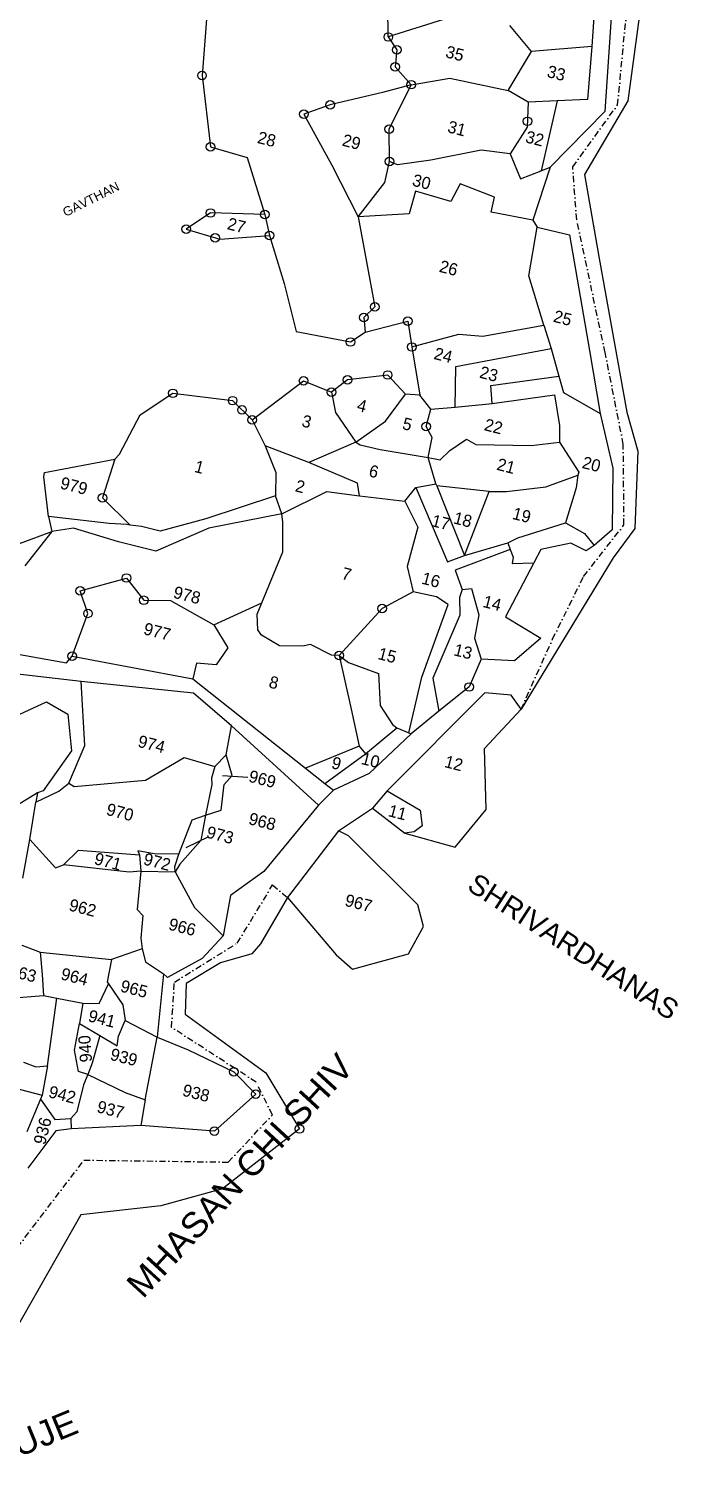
# Model space of a CAD drawing. Header units: metres. Extents: x 286922 to 289737, y 2012093 to 2016046.
# Drawn here: x 288966 to 289487, y 2012252 to 2013415 of the extents above; entities that cross this region are included whole.
import ezdxf
from ezdxf.enums import TextEntityAlignment as Align

# ---------------------------------------------------------------- set-up
doc = ezdxf.new("R2010")
doc.units = ezdxf.units.M
doc.header["$MEASUREMENT"] = 0
doc.linetypes.add('DASHDOT', pattern=[1, 0.5, -0.25, 0, -0.25])
for name, color, linetype in [('OFF', 1, 'Continuous'), ('POLY_PARCEL', 6, 'Continuous'), ('POLY_ROAD', 30, 'Continuous'), ('POLY_WATER', 4, 'Continuous'), ('TEXT_MAPIN', 7, 'Continuous'), ('TEXT_MAPOUT', 7, 'Continuous'), ('TEXT_PARCEL', 7, 'Continuous'), ('V_BOUND_LINE', 7, 'Continuous'), ('V_BOUND_STREAM_LINE', 7, 'DASHDOT')]:
    doc.layers.add(name, color=color, linetype=linetype)
doc.styles.get("Standard").update_dxf_attribs({"font": 'arial.ttf'})
doc.styles.add('TEXT_MAP', font='', dxfattribs={"height": 2.5})
doc.styles.get('TEXT_MAP').set_extended_font_data('Kruti Dev 050')
doc.dimstyles.get("Standard").update_dxf_attribs({"dimtxt": 0.18, "dimasz": 0.18, "dimexe": 0.18, "dimexo": 0.0625, "dimgap": 0.09, "dimtad": 0, "dimtih": 1, "dimtoh": 1, "dimdec": 4, "dimzin": 0, "dimdsep": 46, "dimtxsty": 'Standard', "dimcen": 0.09, "dimadec": 0, "dimazin": 0, "dimtfac": 1, "dimtdec": 4, "dimtofl": 0, "dimtmove": 0, "dimatfit": 3, "dimfxl": 1, "dimtolj": 1, "dimtzin": 0, "dimarcsym": 0})

msp = doc.modelspace()

# ---------------------------------------------------------------- linework, layer by layer
for centre in [(289254.7, 2013409), (289261.5, 2013398.7), (289105.1, 2013378), (289260.3, 2013385.1), (289273.1, 2013370.7), (289208.1, 2013354.6), (289186.9, 2013347.1), (289366.4, 2013341.3), (289255.4, 2013335), (289111.9, 2013320.9), (289255.7, 2013309), (289111.9, 2013267.7), (289155.6, 2013266.4), (289092.4, 2013254.6), (289115.6, 2013247.7), (289159.2, 2013249.6), (289243.9, 2013192.4), (289235.1, 2013183.8), (289270.3, 2013180.8), (289224.3, 2013164.1), (289273.7, 2013160.1), (289186.7, 2013132.9), (289221.9, 2013133.8), (289254.2, 2013137.6), (289081.7, 2013122.9), (289209.1, 2013123.9), (289129.7, 2013117), (289137.2, 2013109.7), (289145.4, 2013101.6), (289285.1, 2013096.2), (289025.1, 2013038.9), (289044.5, 2012974.6), (289007.3, 2012964.2), (289058.4, 2012956.7), (289013.5, 2012946.2), (289249.7, 2012950.2), (289000.9, 2012911.9), (289215.3, 2012912.4), (289319.7, 2012887.1), (289130.7, 2012578.1), (289148.2, 2012560.1), (289115, 2012530.5), (289183.4, 2012532.2)]:
    msp.add_circle(centre, 3.45)
at = {"layer": 'OFF'}
for p, q in [((288981.7, 2013023.9), (288984.6, 2013011.9)), ((289435.3, 2012990.8), (289361.4, 2012869.3))]:
    msp.add_line(p, q, dxfattribs=at)
at = {"layer": 'POLY_PARCEL'}
for p, q in [((289110.5, 2013445.9), (289105.1, 2013378)), ((289421.1, 2013445.9), (289418.3, 2013401.4)), ((289254.7, 2013409), (289254.2, 2013433.5)), ((289303.2, 2013424.4), (289254.7, 2013409)), ((289369.8, 2013397.3), (289352.3, 2013418.2)), ((289254.7, 2013409), (289261.5, 2013398.7)), ((289261.5, 2013398.7), (289260.3, 2013385.1)), ((289350.9, 2013366), (289369.8, 2013397.3)), ((289418.3, 2013401.4), (289369.8, 2013397.3)), ((289418.3, 2013401.4), (289414.7, 2013358.9)), ((289260.3, 2013385.1), (289273.1, 2013370.7)), ((289105.1, 2013378), (289111.9, 2013320.9)), ((289273.1, 2013370.7), (289250, 2013364.5)), ((289255.4, 2013335), (289273.1, 2013370.7)), ((289273.1, 2013370.7), (289304.2, 2013376)), ((289304.2, 2013376), (289350.9, 2013366)), ((289250, 2013364.5), (289208.1, 2013354.6)), ((289367, 2013356.8), (289350.9, 2013366)), ((289367, 2013356.8), (289366.3, 2013336.5)), ((289390.2, 2013357.8), (289367, 2013356.8)), ((289390.2, 2013357.8), (289377.5, 2013301.6)), ((289414.7, 2013358.9), (289390.2, 2013357.8)), ((289208.1, 2013354.6), (289186.9, 2013347.1)), ((289186.9, 2013347.1), (289209.3, 2013306)), ((289255.7, 2013309), (289255.4, 2013335)), ((289366.3, 2013336.5), (289352.6, 2013315.3)), ((289111.9, 2013320.9), (289141.3, 2013312.2)), ((289141.3, 2013312.2), (289155.6, 2013266.4)), ((289252, 2013292.2), (289255.7, 2013309)), ((289262, 2013306.4), (289255.7, 2013309)), ((289288.9, 2013310), (289262, 2013306.4)), ((289329.2, 2013318), (289288.9, 2013310)), ((289352.6, 2013315.3), (289329.2, 2013318)), ((289352.6, 2013315.3), (289360.8, 2013295.2)), ((289209.3, 2013306), (289230.6, 2013264.5)), ((289360.8, 2013295.2), (289377.5, 2013301.6)), ((289377.5, 2013301.6), (289384.8, 2013304.4)), ((289230.6, 2013264.5), (289252, 2013292.2)), ((289312.3, 2013291.2), (289304.8, 2013277)), ((289339.9, 2013280.4), (289312.3, 2013291.2)), ((289276.6, 2013285.2), (289271.5, 2013266.9)), ((289304.8, 2013277), (289276.6, 2013285.2)), ((289337.2, 2013268.4), (289339.9, 2013280.4)), ((289111.9, 2013267.7), (289092.4, 2013254.6)), ((289155.6, 2013266.4), (289111.9, 2013267.7)), ((289155.6, 2013266.4), (289159.2, 2013249.6)), ((289271.5, 2013266.9), (289230.6, 2013264.5)), ((289230.6, 2013264.5), (289243.9, 2013192.4)), ((289370.9, 2013261.9), (289337.2, 2013268.4)), ((289092.4, 2013254.6), (289119.3, 2013246.6)), ((289367.5, 2013217.3), (289374.3, 2013256.3)), ((289119.3, 2013246.6), (289159.2, 2013249.6)), ((289159.2, 2013249.6), (289171.2, 2013211.1)), ((289379.7, 2013177.5), (289367.5, 2013217.3)), ((289171.2, 2013211.1), (289180.6, 2013172.6)), ((289243.9, 2013192.4), (289235.1, 2013183.8)), ((289235.1, 2013183.8), (289236.2, 2013172.1)), ((289236.2, 2013172.1), (289270.3, 2013180.8)), ((289270.3, 2013180.8), (289273.7, 2013160.1)), ((289180.6, 2013172.6), (289224.3, 2013164.1)), ((289224.3, 2013164.1), (289236.2, 2013172.1)), ((289273.7, 2013160.1), (289311.4, 2013170.3)), ((289311.4, 2013170.3), (289330.7, 2013168.8)), ((289330.7, 2013168.8), (289379.7, 2013177.5)), ((289379.7, 2013177.5), (289385.4, 2013158.9)), ((289273.7, 2013160.1), (289280, 2013121.4)), ((289309, 2013144.3), (289385.4, 2013158.9)), ((289385.4, 2013158.9), (289391.6, 2013136.7)), ((289254.2, 2013137.6), (289221.9, 2013133.8)), ((289268.4, 2013122.2), (289254.2, 2013137.6)), ((289308.3, 2013111.9), (289309, 2013144.3)), ((289337, 2013129.2), (289391.6, 2013136.7)), ((289391.6, 2013136.7), (289395.4, 2013123.5)), ((289055.5, 2013105.5), (289081.7, 2013122.9)), ((289081.7, 2013122.9), (289129.7, 2013117)), ((289145.4, 2013101.6), (289186.7, 2013132.9)), ((289186.7, 2013132.9), (289209.1, 2013123.9)), ((289221.9, 2013133.8), (289209.1, 2013123.9)), ((289209.1, 2013123.9), (289212.3, 2013107.4)), ((289338.1, 2013114.7), (289337, 2013129.2)), ((289395.4, 2013123.5), (289424.8, 2013106.7)), ((289129.7, 2013117), (289145.4, 2013101.6)), ((289252.4, 2013100.5), (289268.4, 2013122.2)), ((289280, 2013121.4), (289268.4, 2013122.2)), ((289288.9, 2013110.1), (289280, 2013121.4)), ((289288.9, 2013110.1), (289308.3, 2013111.9)), ((289308.3, 2013111.9), (289338.1, 2013114.7)), ((289338.1, 2013114.7), (289388.3, 2013121.8)), ((289388.3, 2013121.8), (289392.1, 2013097.1)), ((289038.8, 2013073.9), (289055.5, 2013105.5)), ((289145.4, 2013101.6), (289155.7, 2013080.8)), ((289212.3, 2013107.4), (289228.5, 2013083.8)), ((289228.5, 2013083.8), (289252.4, 2013100.5)), ((289285.1, 2013096.2), (289288.9, 2013110.1)), ((289289.9, 2013087.3), (289285.1, 2013096.2)), ((289392.1, 2013097.1), (289392.1, 2013083.7)), ((289155.7, 2013080.8), (289164.4, 2013059.2)), ((289190.8, 2013067.4), (289155.7, 2013080.8)), ((289228.5, 2013083.8), (289190.8, 2013067.4)), ((289228.5, 2013083.8), (289232.1, 2013081.5)), ((289232.1, 2013081.5), (289248.3, 2013077.9)), ((289248.3, 2013077.9), (289286.7, 2013071.4)), ((289286.7, 2013071.4), (289289.9, 2013087.3)), ((289296.4, 2013069.4), (289304.2, 2013077)), ((289304.2, 2013077), (289317.5, 2013086.2)), ((289317.5, 2013086.2), (289324.9, 2013081.9)), ((289324.9, 2013081.9), (289369.5, 2013081)), ((289369.5, 2013081), (289392.1, 2013083.7)), ((289392.1, 2013083.7), (289407.7, 2013059.7)), ((288978.6, 2013059.4), (289035, 2013069.9)), ((289035, 2013069.9), (289025.1, 2013038.9)), ((289035, 2013069.9), (289038.8, 2013073.9)), ((289230, 2013050.7), (289190.8, 2013067.4)), ((289292.8, 2013050.3), (289286.7, 2013071.4)), ((289286.7, 2013071.4), (289296.4, 2013069.4)), ((288978.1, 2013055.9), (288978.6, 2013059.4)), ((288981.7, 2013023.9), (288978.1, 2013055.9)), ((289164.4, 2013059.2), (289164.2, 2013040.5)), ((289381.3, 2013047.7), (289406.8, 2013057.2)), ((289406.8, 2013057.2), (289405.6, 2013047)), ((289407.7, 2013059.7), (289406.8, 2013057.2)), ((289169.3, 2013026.2), (289205.4, 2013044)), ((289205.4, 2013044), (289231.5, 2013040.5)), ((289231.5, 2013040.5), (289230, 2013050.7)), ((289268.1, 2013036.3), (289276.9, 2013047.3)), ((289276.9, 2013047.3), (289292.8, 2013050.3)), ((289276.9, 2013047.3), (289302.2, 2012987.7)), ((289292.8, 2013050.3), (289293.6, 2013048.5)), ((289335.8, 2013044.1), (289293.6, 2013048.5)), ((289293.6, 2013048.5), (289315.9, 2012992.8)), ((289315.9, 2012992.8), (289335.8, 2013044.1)), ((289335.8, 2013044.1), (289349.6, 2013044)), ((289349.6, 2013044), (289381.3, 2013047.7)), ((289405.6, 2013047), (289396.9, 2013018.8)), ((289025.1, 2013038.9), (289047.5, 2013017.1)), ((289231.5, 2013040.5), (289268.1, 2013036.3)), ((289268.1, 2013036.3), (289278.5, 2013015.4)), ((289170, 2013019.3), (289169.3, 2013026.2)), ((289169.9, 2012995.6), (289170, 2013019.3)), ((289358.8, 2013006.8), (289396.9, 2013018.8)), ((289396.9, 2013018.8), (289412.4, 2013010.4)), ((288956.4, 2013001.6), (288984.6, 2013011.9)), ((288984.6, 2013011.9), (288962.7, 2012984.5)), ((289278.5, 2013015.4), (289269.9, 2012983.8)), ((289350.6, 2013002.8), (289358.8, 2013006.8)), ((289412.4, 2013010.4), (289420, 2013000.7)), ((289153.2, 2012954.6), (289169.9, 2012995.6)), ((289352.7, 2012997.4), (289308.4, 2012980.9)), ((289315.9, 2012992.8), (289350.6, 2013002.8)), ((289350.6, 2013002.8), (289352.7, 2012997.4)), ((289352.7, 2012997.4), (289355.1, 2012991.3)), ((289269.9, 2012983.8), (289274.7, 2012963.5)), ((289302.2, 2012987.7), (289315.9, 2012992.8)), ((289355.1, 2012991.3), (289354.3, 2012986.2)), ((289354.3, 2012986.2), (289371.6, 2012986.9)), ((289007.3, 2012964.2), (289044.5, 2012974.6)), ((289044.5, 2012974.6), (289058.4, 2012956.7)), ((289308.4, 2012980.9), (289314.1, 2012965.3)), ((289013.5, 2012946.2), (289007.3, 2012964.2)), ((289274.7, 2012963.5), (289249.7, 2012950.2)), ((289293.3, 2012959.5), (289274.7, 2012963.5)), ((289314.1, 2012965.3), (289311.9, 2012959)), ((289314.1, 2012965.3), (289321.4, 2012966.2)), ((289321.4, 2012966.2), (289327.3, 2012944.9)), ((289058.4, 2012956.7), (289079.7, 2012956.5)), ((289079.7, 2012956.5), (289114.7, 2012937)), ((289114.7, 2012937), (289153.2, 2012954.6)), ((289149.5, 2012945.6), (289153.2, 2012954.6)), ((289249.7, 2012950.2), (289215.3, 2012912.4)), ((289281.6, 2012895.1), (289302.9, 2012953.2)), ((289302.9, 2012953.2), (289293.3, 2012959.5)), ((289311.9, 2012959), (289312.1, 2012944.7)), ((289000.9, 2012911.9), (289013.5, 2012946.2)), ((289114.7, 2012937), (289125.7, 2012918.4)), ((289150, 2012933), (289149.5, 2012945.6)), ((289312.1, 2012944.7), (289290.4, 2012894.2)), ((289327.3, 2012944.9), (289323.9, 2012926.3)), ((289152.8, 2012928.7), (289150, 2012933)), ((289167.2, 2012920.2), (289152.8, 2012928.7)), ((289323.9, 2012926.3), (289329.3, 2012909.4)), ((289125.7, 2012918.4), (289116.4, 2012904.9)), ((289185.9, 2012919.9), (289167.2, 2012920.2)), ((289192.1, 2012921.1), (289185.9, 2012919.9)), ((289209, 2012912.6), (289192.1, 2012921.1)), ((289100.7, 2012906.3), (289097.8, 2012893.6)), ((289116.4, 2012904.9), (289100.7, 2012906.3)), ((289215.3, 2012912.4), (289209, 2012912.6)), ((289215.3, 2012912.4), (289222.8, 2012906.7)), ((289215.3, 2012912.4), (289224.8, 2012869.3)), ((289222.8, 2012906.7), (289246.9, 2012897.8)), ((289010.9, 2012840.2), (289007.9, 2012891.4)), ((289246.9, 2012897.8), (289248.2, 2012872.2)), ((289271.1, 2012850.3), (289281.6, 2012895.1)), ((289290.4, 2012894.2), (289295.4, 2012867.7)), ((289224.8, 2012869.3), (289231.2, 2012839.5)), ((289248.2, 2012872.2), (289258.1, 2012857)), ((289124.6, 2012832.7), (289128.9, 2012855.8)), ((289258.1, 2012857), (289261.6, 2012854.2)), ((289236.3, 2012833.3), (289261.6, 2012854.2)), ((289261.6, 2012854.2), (289271.1, 2012850.3)), ((289271.1, 2012850.3), (289273.2, 2012849.4)), ((288998.2, 2012809.8), (289010.9, 2012840.2)), ((289115.4, 2012823.3), (289124.6, 2012832.7)), ((289129.4, 2012816), (289124.6, 2012832.7)), ((289231.2, 2012839.5), (289188.1, 2012822)), ((289203.8, 2012809.6), (289236.3, 2012833.3)), ((289231.2, 2012839.5), (289236.3, 2012833.3)), ((289059.8, 2012812.4), (289090.7, 2012830.6)), ((289090.7, 2012830.6), (289115.4, 2012823.3)), ((289115.4, 2012823.3), (289112.6, 2012814)), ((288990.2, 2012803.4), (288998.2, 2012809.8)), ((288998.2, 2012809.8), (289002.4, 2012807.2)), ((289002.4, 2012807.2), (289059.8, 2012812.4)), ((289113, 2012808.8), (289107.8, 2012784.1)), ((289112.6, 2012814), (289113, 2012808.8)), ((289120.6, 2012788.3), (289122.8, 2012808.8)), ((289122.8, 2012808.8), (289129.4, 2012816)), ((288971.6, 2012794.6), (288990.2, 2012803.4)), ((288973, 2012802.1), (288971.6, 2012794.6)), ((289253.8, 2012803.8), (289280.4, 2012788.3)), ((288966.9, 2012764.5), (288971.6, 2012794.6)), ((289107.8, 2012784.1), (289120.6, 2012788.3)), ((289280.4, 2012788.3), (289281.9, 2012775.6)), ((289086.4, 2012752.9), (289097.3, 2012780.5)), ((289097.3, 2012780.5), (289107.8, 2012784.1)), ((289107.8, 2012784.1), (289104.1, 2012763.9)), ((289281.9, 2012775.6), (289275.6, 2012770.7)), ((288961.1, 2012733.6), (288966.9, 2012764.5)), ((288966.9, 2012764.5), (288987.5, 2012742)), ((289104.1, 2012763.9), (289087.2, 2012744.8)), ((289275.6, 2012770.7), (289267.9, 2012769.6)), ((288993.8, 2012744.2), (289005.8, 2012756.2)), ((289005.8, 2012756.2), (289054.8, 2012752.3)), ((289066.6, 2012753.2), (289053.6, 2012755.6)), ((289053.6, 2012755.6), (289054.8, 2012752.3)), ((289054.8, 2012752.3), (289056, 2012739.3)), ((289086.4, 2012752.9), (289066.6, 2012753.2)), ((289083.2, 2012743), (289086.4, 2012752.9)), ((288987.5, 2012742), (288993.8, 2012744.2)), ((289046.5, 2012738.4), (288993.8, 2012744.2)), ((289056, 2012739.3), (289046.5, 2012738.4)), ((289056, 2012739.3), (289053.1, 2012708.4)), ((289056, 2012739.3), (289083.5, 2012738.8)), ((289083.5, 2012738.8), (289083.2, 2012743)), ((289087.2, 2012744.8), (289083.5, 2012738.8)), ((289083.5, 2012738.8), (289099.1, 2012709.9)), ((289053.1, 2012708.4), (289057.5, 2012703.5)), ((289099.1, 2012709.9), (289122, 2012687.3)), ((289057.5, 2012703.5), (289056, 2012685.4)), ((289056, 2012685.4), (289057, 2012676.8)), ((288960.4, 2012679.9), (288975, 2012674.2)), ((288975, 2012674.2), (289032.4, 2012668.3)), ((288975, 2012674.2), (288976.8, 2012656.3)), ((289057, 2012676.8), (289032.4, 2012668.3)), ((289057, 2012676.8), (289059.6, 2012666.5)), ((289032.4, 2012668.3), (289028.8, 2012650.4)), ((289059.6, 2012666.5), (289074.2, 2012656.7)), ((288976.8, 2012656.3), (288977.8, 2012639.3)), ((289022.4, 2012632.9), (289029.9, 2012648.8)), ((289028.8, 2012650.4), (289029.9, 2012648.8)), ((289029.9, 2012648.8), (289041.5, 2012631.8)), ((288951.3, 2012637.1), (288977.8, 2012639.3)), ((288977.8, 2012639.3), (288988.5, 2012637.3)), ((288981.1, 2012583), (288988.5, 2012637.3)), ((288988.5, 2012637.3), (289009.5, 2012633.3)), ((289009.5, 2012633.3), (289006.6, 2012616.9)), ((289009.5, 2012633.3), (289022.4, 2012632.9)), ((289041.5, 2012631.8), (289043.4, 2012619.4)), ((289002.8, 2012595.4), (289006.6, 2012616.9)), ((289006.6, 2012616.9), (289023, 2012607.2)), ((289038, 2012606.7), (289043.4, 2012619.4)), ((289043.4, 2012619.4), (289069, 2012605.9)), ((289023, 2012607.2), (289016.9, 2012585.1)), ((289023, 2012607.2), (289037, 2012598.9)), ((289037, 2012598.9), (289038, 2012606.7)), ((289059.4, 2012555.5), (289069, 2012605.9)), ((289005.9, 2012578.3), (289002.8, 2012595.4)), ((288961.7, 2012585.8), (288971.5, 2012582.1)), ((288971.5, 2012582.1), (288981.1, 2012583)), ((288981.1, 2012583), (288976.7, 2012559.4)), ((289013.4, 2012575.9), (289005.9, 2012578.3)), ((289013.4, 2012575.9), (289009.8, 2012567.7)), ((289016.9, 2012585.1), (289013.4, 2012575.9)), ((289013.4, 2012575.9), (289043.5, 2012561.5)), ((288927.5, 2012572), (288976.7, 2012559.4)), ((289009.8, 2012567.7), (289004.5, 2012545.9)), ((288975.4, 2012556.2), (288964.4, 2012530)), ((288976.7, 2012559.4), (288975.4, 2012556.2)), ((288975.4, 2012556.2), (288987, 2012539.8)), ((289043.5, 2012561.5), (289059.4, 2012555.5)), ((289059.4, 2012555.5), (289056, 2012535.1)), ((289004.5, 2012545.9), (288999.7, 2012540.6)), ((288987, 2012539.8), (288999.7, 2012540.6)), ((288999.7, 2012540.6), (289000, 2012532.3))]:
    msp.add_line(p, q, dxfattribs=at)
at = {"layer": 'POLY_ROAD'}
for p, q in [((289164.2, 2013040.5), (289108.2, 2013022)), ((289169.3, 2013026.2), (289164.2, 2013040.5)), ((289030.5, 2013018.4), (288981.7, 2013023.9)), ((289044.6, 2013017.5), (289030.5, 2013018.4)), ((289108.2, 2013022), (289071.4, 2013012.1)), ((289169.3, 2013026.2), (289110.6, 2013014.5)), ((289001.8, 2013014.5), (288984.6, 2013011.9)), ((289038.1, 2013003.6), (289001.8, 2013014.5)), ((289047.5, 2013017.1), (289044.6, 2013017.5)), ((289056.5, 2013015.9), (289047.5, 2013017.1)), ((289071.4, 2013012.1), (289056.5, 2013015.9)), ((289110.6, 2013014.5), (289068, 2012996.2)), ((289068, 2012996.2), (289038.1, 2013003.6)), ((288911, 2012921.6), (288996.2, 2012906.6)), ((289007.9, 2012891.4), (288906.7, 2012903.3)), ((288996.2, 2012906.6), (289000.9, 2012911.9)), ((289000.9, 2012911.9), (289097.8, 2012893.6)), ((289098.2, 2012882), (289007.9, 2012891.4)), ((289097.8, 2012893.6), (289188.1, 2012822)), ((289128.9, 2012855.8), (289098.2, 2012882)), ((289198.6, 2012792.1), (289128.9, 2012855.8)), ((289188.1, 2012822), (289203.8, 2012809.6)), ((289203.8, 2012809.6), (289210.7, 2012804.2))]:
    msp.add_line(p, q, dxfattribs=at)
at = {"layer": 'POLY_WATER'}
for p, q in [((289435.3, 2013448.2), (289428.5, 2013349.2)), ((289458.5, 2013442.5), (289447, 2013357.7)), ((289447, 2013357.7), (289412.2, 2013298.7)), ((289428.5, 2013349.2), (289384.8, 2013304.4)), ((289384.8, 2013304.4), (289370.9, 2013261.9)), ((289412.2, 2013298.7), (289424, 2013231.2)), ((289370.9, 2013261.9), (289374.3, 2013256.3)), ((289374.3, 2013256.3), (289400.1, 2013250.2)), ((289400.1, 2013250.2), (289416.3, 2013157.2)), ((289424, 2013231.2), (289446.2, 2013107.8)), ((289416.3, 2013157.2), (289424.8, 2013106.7)), ((289424.8, 2013106.7), (289435, 2013062.8)), ((289446.2, 2013107.8), (289455.2, 2013076.4)), ((289455.2, 2013076.4), (289452.6, 2013014.4)), ((289435, 2013062.8), (289434.4, 2013013.3)), ((289434.4, 2013013.3), (289420, 2013000.7)), ((289452.6, 2013014.4), (289435.3, 2012990.8)), ((289377.1, 2012997.5), (289371.6, 2012986.9)), ((289401.3, 2013002.6), (289377.1, 2012997.5)), ((289413.7, 2012996.3), (289401.3, 2013002.6)), ((289420, 2013000.7), (289413.7, 2012996.3)), ((289371.6, 2012986.9), (289348.9, 2012943.4)), ((289348.9, 2012943.4), (289377.1, 2012926.3)), ((289377.1, 2012926.3), (289356.1, 2012908)), ((289329.3, 2012909.4), (289319.7, 2012887.1)), ((289356.1, 2012908), (289329.3, 2012909.4)), ((289332.1, 2012882.3), (289253.8, 2012803.8)), ((289319.7, 2012887.1), (289295.4, 2012867.7)), ((289353.4, 2012880.4), (289332.1, 2012882.3)), ((289361.4, 2012869.3), (289353.4, 2012880.4)), ((288937.2, 2012855.3), (288980.2, 2012875.2)), ((288980.2, 2012875.2), (288997.3, 2012865.2)), ((289295.4, 2012867.7), (289273.2, 2012849.4)), ((288997.3, 2012865.2), (289000.3, 2012835.9)), ((289273.2, 2012849.4), (289239.3, 2012817.5)), ((289000.3, 2012835.9), (288977.6, 2012803.7)), ((289239.3, 2012817.5), (289210.7, 2012804.2)), ((288973, 2012802.1), (288925.5, 2012772.8)), ((288977.6, 2012803.7), (288973, 2012802.1)), ((289210.7, 2012804.2), (289198.6, 2012792.1)), ((289253.8, 2012803.8), (289242, 2012789.8)), ((289198.6, 2012792.1), (289154.7, 2012738.9)), ((289214.8, 2012771.6), (289173.8, 2012718)), ((289154.7, 2012738.9), (289127.9, 2012719.6)), ((289127.9, 2012719.6), (289122, 2012687.3)), ((289173.8, 2012718), (289152, 2012680.8)), ((289122, 2012687.3), (289105.3, 2012669.1)), ((289152, 2012680.8), (289145.1, 2012672.7)), ((289105.3, 2012669.1), (289077.4, 2012653.9)), ((289145.1, 2012672.7), (289120, 2012665.7)), ((289120, 2012665.7), (289092.4, 2012649.1)), ((289074.2, 2012656.7), (289069, 2012605.9)), ((289077.4, 2012653.9), (289074.2, 2012656.7)), ((289092.4, 2012649.1), (289091.6, 2012624.4)), ((289091.6, 2012624.4), (289156.4, 2012577.3)), ((289069, 2012605.9), (289094, 2012595.7)), ((289094, 2012595.7), (289130.7, 2012578.1)), ((289130.7, 2012578.1), (289148.2, 2012560.1)), ((289156.4, 2012577.3), (289183.4, 2012532.2)), ((289148.2, 2012560.1), (289115, 2012530.5)), ((288987.6, 2012530.8), (288965.2, 2012500.8)), ((289000, 2012532.3), (288987.6, 2012530.8)), ((289056, 2012535.1), (289000, 2012532.3)), ((289115, 2012530.5), (289056, 2012535.1)), ((289183.4, 2012532.2), (289121.6, 2012484.2)), ((289121.6, 2012484.2), (289072, 2012470.5)), ((289007.7, 2012463.3), (288967.6, 2012392.6)), ((289072, 2012470.5), (289007.7, 2012463.3)), ((288967.6, 2012392.6), (288939.8, 2012343.8))]:
    msp.add_line(p, q, dxfattribs=at)
at = {"layer": 'V_BOUND_LINE'}
for p, q in [((289331.9, 2012837.6), (289361.4, 2012869.3)), ((289333.4, 2012788.7), (289331.9, 2012837.6)), ((289214.8, 2012771.6), (289242, 2012789.8)), ((289242, 2012789.8), (289267.9, 2012769.6)), ((289308.5, 2012758.5), (289333.4, 2012788.7)), ((289222.7, 2012767.6), (289214.8, 2012771.6)), ((289278.5, 2012712.2), (289222.7, 2012767.6)), ((289267.9, 2012769.6), (289308.5, 2012758.5)), ((289173.8, 2012718), (289212.9, 2012671.9)), ((289282.9, 2012694.8), (289278.5, 2012712.2)), ((289271, 2012672.9), (289282.9, 2012694.8)), ((289212.9, 2012671.9), (289225.9, 2012660.4)), ((289225.9, 2012660.4), (289271, 2012672.9))]:
    msp.add_line(p, q, dxfattribs=at)
at = {"layer": 'V_BOUND_STREAM_LINE', "ltscale": 10}
for p, q in [((289438.9, 2013354.5), (289447.5, 2013444.9)), ((289402.8, 2013304.7), (289438.9, 2013354.5)), ((289406, 2013262.2), (289402.8, 2013304.7)), ((289428.9, 2013155.6), (289406, 2013262.2)), ((289443.4, 2013082.1), (289428.9, 2013155.6)), ((289444, 2013017.3), (289443.4, 2013082.1)), ((289411.6, 2012975.9), (289444, 2013017.3)), ((289386.6, 2012925.5), (289411.6, 2012975.9)), ((289361.4, 2012869.3), (289386.6, 2012925.5)), ((289133.4, 2012681.5), (289161.8, 2012728.1)), ((289161.8, 2012728.1), (289173.8, 2012718)), ((289082.9, 2012650), (289133.4, 2012681.5)), ((289080.6, 2012613.8), (289082.9, 2012650)), ((289148.6, 2012569.8), (289080.6, 2012613.8)), ((289161.6, 2012543.5), (289148.6, 2012569.8)), ((289126.2, 2012505.6), (289161.6, 2012543.5)), ((288926.2, 2012396.8), (289010.3, 2012507.2)), ((289010.3, 2012507.2), (289126.2, 2012505.6))]:
    msp.add_line(p, q, dxfattribs=at)

# ---------------------------------------------------------------- texts
at = {"layer": 'TEXT_MAPIN'}
msp.add_text('GAVTHAN', height=7.31, rotation=26.6724, dxfattribs=at).set_placement((288995.5, 2013264.4))
at = {"layer": 'TEXT_MAPOUT'}
for s, height, rotation, p in [('SHRIVARDHANAS', 16.234, 327.121, (289317, 2012724.9)), ('MHASAN CHI SHIV', 20.293, 47.4376, (289057.7, 2012395.2)), ('MOUJE', 20.29, 22.2775, (288915.5, 2012251.1))]:
    msp.add_text(s, height=height, rotation=rotation, dxfattribs=at).set_placement(p)
at = {"layer": 'TEXT_PARCEL', "style": 'TEXT_MAP'}
for s, rotation, p in [('35', 345.655, (289308.2, 2013395.8)), ('33', 345.655, (289389.7, 2013380)), ('28', 345.655, (289157.1, 2013327)), ('31', 345.655, (289309.8, 2013335.6)), ('32', 345.655, (289372.4, 2013327.5)), ('29', 345.655, (289225.2, 2013324.8)), ('30', 345.655, (289281.5, 2013292.7)), ('27', 345.655, (289132.9, 2013257.8)), ('26', 345.655, (289303.2, 2013223.5)), ('25', 345.655, (289394.8, 2013183.4)), ('24', 345.655, (289298.9, 2013153.6)), ('23', 345.655, (289335.5, 2013138.5)), ('4', 345.655, (289233.6, 2013112.9)), ('3', 345.655, (289189.2, 2013100.3)), ('5', 345.655, (289270, 2013098.1)), ('22', 345.655, (289339.3, 2013096.4)), ('1', 345.655, (289103, 2013063.7)), ('6', 345.655, (289243.1, 2013060.2)), ('21', 345.655, (289349.4, 2013064.6)), ('20', 345.655, (289417.9, 2013066)), ('979', 345.655, (289002.3, 2013048.6)), ('2', 345.655, (289184, 2013048.2)), ('19', 345.655, (289361.9, 2013025.1)), ('17', 345.655, (289297, 2013019.3)), ('18', 345.655, (289314.6, 2013021.5)), ('7', 345.655, (289221.3, 2012977.8)), ('16', 345.655, (289289, 2012973.1)), ('978', 345.655, (289093.1, 2012960.9)), ('14', 345.655, (289338.2, 2012954.4)), ('977', 345.655, (289069.2, 2012931.6)), ('15', 345.655, (289253.9, 2012912.5)), ('13', 345.655, (289314.8, 2012915.6)), ('8', 345.655, (289162.8, 2012890.7)), ('974', 345.655, (289064.6, 2012841.2)), ('10', 345.655, (289240.5, 2012828.3)), ('969', 345.655, (289153.6, 2012813.2)), ('9', 345.655, (289213.1, 2012825.8)), ('12', 345.655, (289307.4, 2012825.9)), ('970', 345.655, (289039.3, 2012786.6)), ('968', 345.655, (289153.6, 2012779.1)), ('11', 345.655, (289262.2, 2012786.4)), ('973', 345.655, (289119.7, 2012768.3)), ('971', 345.655, (289029.6, 2012747)), ('972', 345.655, (289069.1, 2012746.7)), ('962', 345.655, (289009.3, 2012709.8)), ('967', 345.655, (289230.9, 2012713.6)), ('966', 345.655, (289089.3, 2012694.4)), ('963', 345.655, (288961.3, 2012657.2)), ('964', 345.655, (289002.8, 2012654.5)), ('965', 345.655, (289050.6, 2012644.7)), ('941', 345.655, (289024.7, 2012620.8)), ('940', 94.0958, (289011.2, 2012596.6)), ('939', 345.655, (289042.4, 2012589.9)), ('942', 345.655, (288992.9, 2012559.8)), ('938', 345.655, (289100.4, 2012561.1)), ('937', 345.655, (289031.8, 2012547.8)), ('936', 75.655, (288977, 2012530.7))]:
    msp.add_text(s, height=9.74, rotation=rotation, dxfattribs=at).set_placement(p, align=Align.MIDDLE)

# ---------------------------------------------------------------- leaders
for points in [[(289121.6, 2012815.9), (289141.8, 2012814.8)], [(289092.3, 2012758.2), (289110.5, 2012767.1)]]:
    msp.add_leader(points, dimstyle='Standard', override={"dimtxt": 2.5, "dimasz": 2.5, "dimexe": 1.25, "dimexo": 0.625, "dimgap": 0.625, "dimtad": 1, "dimtih": 0, "dimtoh": 0, "dimzin": 8, "dimcen": 2.5, "dimtofl": 1})

doc.saveas('drawing.dxf')
